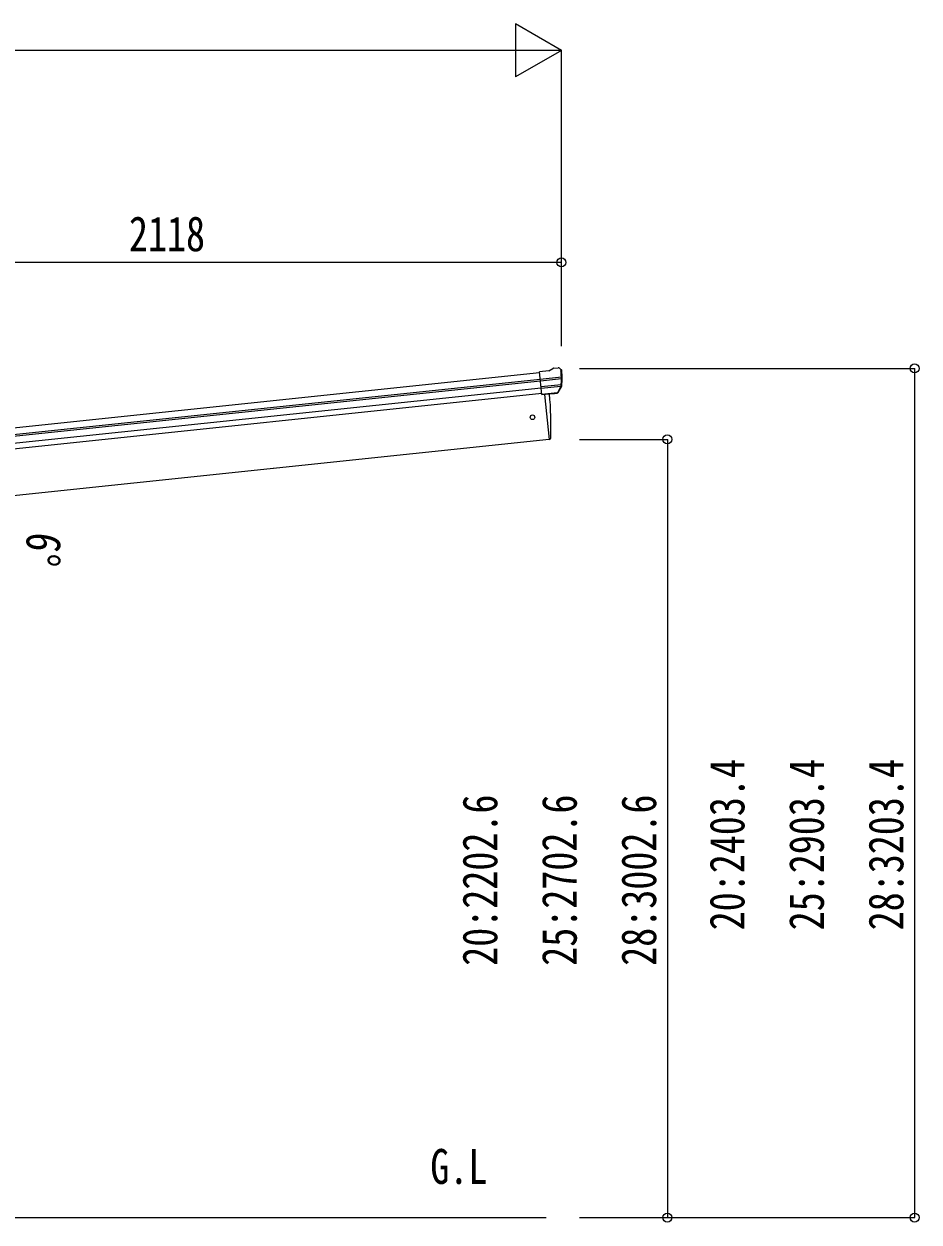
# Model space of a CAD drawing. Units: millimetres, scale not verified. Extents: x -12615 to 12615, y -8910 to 8910.
# Drawn here: x -6311 to -3776, y -4228 to -837 of the extents above; entities that cross this region are included whole.
import ezdxf
from ezdxf.enums import TextEntityAlignment as Align

# ---------------------------------------------------------------- set-up
doc = ezdxf.new("R2010")
doc.units = ezdxf.units.MM
doc.header["$LTSCALE"] = 40
for name, color, linetype in [('0-2_USER1', 3, 'Continuous'), ('0-4_YKK_13', 4, 'Continuous'), ('0-5_YKK_A1', 4, 'Continuous'), ('0-6_YKK_D', 6, 'Continuous')]:
    doc.layers.add(name, color=color, linetype=linetype)
doc.styles.add('ＭＳ ゴシック', font='')
doc.styles.get('ＭＳ ゴシック').set_extended_font_data('MS Gothic')

msp = doc.modelspace()

# ---------------------------------------------------------------- linework, layer by layer
at = {"layer": '0-4_YKK_13'}
for p, q in [((-4824.28, -1818.42), (-4850.81, -1821.21)), ((-4844.02, -1885.76), (-4850.81, -1821.21)), ((-4797.97, -1809.62), (-4797.97, -1809.62)), ((-4794.3, -1810.71), (-4794.3, -1810.71)), ((-4794.3, -1810.71), (-4789.98, -1814.21)), ((-4789.98, -1814.21), (-4789.12, -1814.9)), ((-4787.73, -1818.6), (-4788.04, -1816.75)), ((-4848.65, -1841.74), (-4788.91, -1835.46)), ((-4788.43, -1841.33), (-4848.03, -1847.59)), ((-4789.27, -1858.08), (-4846.3, -1864.08)), ((-4790.66, -1862.74), (-4845.83, -1868.54)), ((-4799.22, -1879.32), (-4789.77, -1861.02)), ((-4798.16, -1879.75), (-4788.04, -1861.49)), ((-4800.67, -1880.98), (-4844.05, -1885.54)), ((-4844.02, -1885.76), (-4834.08, -1884.72)), ((-4837.14, -1885.04), (-4823.75, -2012.43)), ((-4834.08, -1884.72), (-4833.8, -1884.78)), ((-4833.8, -1884.78), (-4808.47, -1882.12)), ((-4808.47, -1882.12), (-4808.22, -1882)), ((-4808.22, -1882), (-4800.53, -1881.19)), ((-4823.75, -2012.43), (-4821.7, -2012.14))]:
    msp.add_line(p, q, dxfattribs=at)
for points in [[(-4824.28, -1818.42), (-4812.69, -1811.45), (-4812.68, -1811.45)], [(-4811.45, -1811.04), (-4811.45, -1811.04), (-4797.97, -1809.62)]]:
    msp.add_lwpolyline(points, dxfattribs=at)
msp.add_circle((-4870.54, -1949.88), 6.5, dxfattribs=at)
for centre, radius, start, end in [((-4811.14, -1814.02), 3, 96.02369, 120.97631), ((-4797.45, -1814.6), 5, 51.04426, 95.95574), ((-4981.29, -1840.25), 192.44, 1.4271, 6.57578), ((-4988.63, -1839.72), 202, 354.13916, 6), ((-4792.43, -1859.64), 3, 332.69111, 354.20009), ((-4988.63, -1839.72), 200.2, 354.20009, 359.53883), ((-4743.64, -1833.35), 45.32, 182.67122, 185.64518), ((-4788.24, -1842.67), 1.35, 95.1605, 97.91927), ((-4785.64, -1841.11), 2.74, 179.02151, 184.43412), ((-4790.67, -1860.04), 3, 331, 354.13916), ((-5718.35, -1972.22), 900, 357.63919, 5.64986), ((-4800.78, -1878.3), 2.99, 285.2717, 331.00739), ((-4822.11, -2009.17), 3, 278, 357.63919)]:
    msp.add_arc(centre, radius, start, end, dxfattribs=at)
for centre, major_axis, ratio, start_param, end_param in [((-4789.99, -1818.21), (-0.87, 5.91), 0.020485, 0.671432, 1.5691306), ((-4795.39, -1813.69), (5.88, -1.31), 0.24881, 0.460585, 0.4641038), ((-4791.01, -1817.24), (-2.34, 1.9), 0.995767, 3.9859716, 4.712389), ((-4986.32, -1861.66), (-20.92, 199.05), 0.994373, 4.7113789, 4.7277536), ((-4800.98, -1878), (-0.11, 3), 0.642905, 3.2459383, 4.203928), ((-4800.85, -1878.2), (1.66, -2.51), 0.997631, 5.8041905, 5.8929484), ((-4800.92, -1878.09), (3.53, -2.11), 0.650902, 5.2561448, 5.3289554), ((-4798.55, -1877.74), (1.08, 3.13), 0.040856, 2.1135035, 2.1416249)]:
    msp.add_ellipse(centre, major_axis=major_axis, ratio=ratio, start_param=start_param, end_param=end_param, dxfattribs=at)
at = {"layer": '0-5_YKK_A1'}
for p, q in [((-6846.68, -2033), (-4850.6, -1823.2)), ((-6844.7, -2051.89), (-4848.61, -1842.09)), ((-6844.27, -2056.07), (-4848.17, -1846.27)), ((-6842.17, -2075.93), (-4846.08, -1866.13)), ((-4844.33, -1882.87), (-6840.41, -2092.67)), ((-4837.14, -1885.04), (-4823.75, -2012.43)), ((-4823.75, -2012.43), (-6751.09, -2215)), ((-6751.09, -4215), (-4832.15, -4215))]:
    msp.add_line(p, q, dxfattribs=at)
at = {"layer": '0-6_YKK_D'}
for p, q in [((-4788.71, -911.6), (-4918.61, -836.6)), ((-4918.61, -836.6), (-4918.61, -986.6)), ((-4938.71, -911.6), (-8891.18, -911.6)), ((-4788.71, -911.6), (-5048.51, -911.6)), ((-4788.71, -911.6), (-4918.61, -986.6)), ((-4788.71, -1748.88), (-4788.71, -910.6)), ((-4788.71, -1511.6), (-6907.09, -1511.6)), ((-4788.71, -1705.85), (-4788.71, -1510.6)), ((-4737.87, -1811.6), (-3787.71, -1811.6)), ((-3788.71, -1811.6), (-3788.71, -4215)), ((-4737.87, -2012.43), (-4487.71, -2012.43)), ((-4488.71, -2012.43), (-4488.71, -4215)), ((-4737.87, -4215), (-4487.71, -4215)), ((-4736.87, -4215), (-3787.71, -4215))]:
    msp.add_line(p, q, dxfattribs=at)
for centre in [(-4788.71, -1511.6), (-3788.71, -1811.6), (-4488.71, -2012.43), (-4488.71, -4215), (-3788.71, -4215)]:
    msp.add_circle(centre, 12.75, dxfattribs=at)

# ---------------------------------------------------------------- texts
at = {"layer": '0-2_USER1', "style": 'ＭＳ ゴシック', "width": 0.8}
msp.add_text('G.L', height=98.97, dxfattribs=at).set_placement((-5160.06, -4149.5), align=Align.BOTTOM_LEFT)
at = {"layer": '0-6_YKK_D', "style": 'ＭＳ ゴシック', "width": 0.8}
msp.add_text('2118', height=98.97, dxfattribs=at).set_placement((-6013.5, -1509.6), align=Align.BOTTOM_LEFT)
for s, rotation, p in [('6°', 263.086, (-6329.51, -2268.13)), ('20:2403.4', 90, (-4240.71, -3402.1)), ('25:2903.4', 90, (-4015.71, -3402.1)), ('28:3203.4', 90, (-3790.71, -3402.1)), ('20:2202.6', 90, (-4940.71, -3502.51)), ('25:2702.6', 90, (-4715.71, -3502.51)), ('28:3002.6', 90, (-4490.71, -3502.51))]:
    msp.add_text(s, height=98.97, rotation=rotation, dxfattribs=at).set_placement(p, align=Align.BOTTOM_LEFT)

doc.saveas('drawing.dxf')
